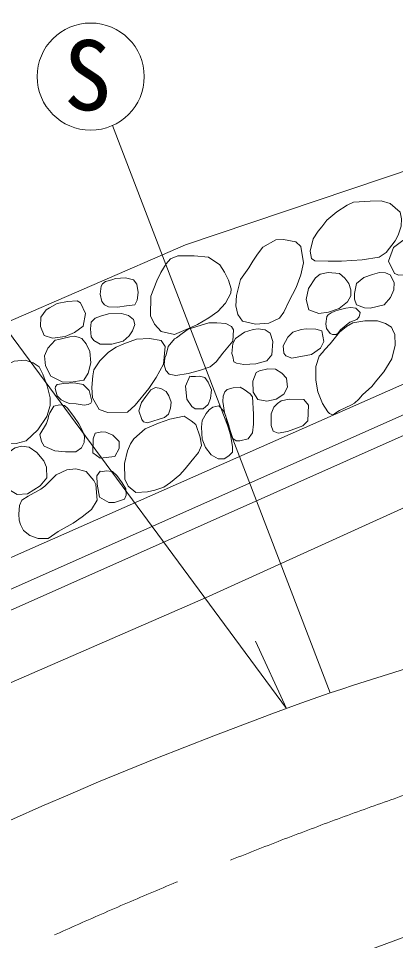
# Model space of a CAD drawing. Units: millimetres at full size, sheet at 1:1000; details may follow other scales. Extents: x 40000 to 680000, y 20000 to 380000.
# Drawn here: x 167524 to 177386, y 295558 to 319656 of the extents above; entities that cross this region are included whole.
import ezdxf
from ezdxf.enums import TextEntityAlignment as Align

# ---------------------------------------------------------------- set-up
doc = ezdxf.new("R2010")
doc.units = ezdxf.units.MM
doc.header["$LTSCALE"] = 1000
doc.linetypes.add('CHAIN', pattern=[18.5, 12, -1.5, 3.5, -1.5])
doc.layers.add('M-BMK', color=2, linetype='CHAIN', lineweight=13)
doc.layers.add('M-WORK', color=1, linetype='Continuous', lineweight=13)
doc.styles.add('ＭＳ ゴシック', font='')
doc.styles.get('ＭＳ ゴシック').set_extended_font_data('MS Gothic')

msp = doc.modelspace()

# ---------------------------------------------------------------- linework, layer by layer
at = {"layer": 'M-BMK'}
msp.add_arc((214875, 192869), 112821, 86.8648, 135.27853, dxfattribs=at)
at = {"layer": 'M-WORK'}
for p, q in [((171894, 313742), (200437, 323323)), ((120011, 284687), (194251, 317458)), ((122213, 284737), (195992, 317458)), ((122678, 284339), (197153, 317458)), ((162927, 317326), (174538, 301623)), ((169987, 316859), (175678, 302030)), ((172412, 304517), (198689, 316430)), ((164753, 310646), (171894, 313742)), ((122091, 282550), (172412, 304517)), ((174538, 301623), (173725, 303383))]:
    msp.add_line(p, q, dxfattribs=at)
for points in [[(175361, 314097), (175227, 313892), (175150, 313572), (175188, 313380), (175271, 313323), (175623, 313310), (175968, 313316), (176512, 313346), (176955, 313415), (177138, 313536), (177373, 313842), (177451, 313992), (177529, 314225), (177543, 314421), (177502, 314590), (177246, 314819), (177008, 314892), (176720, 314878), (176282, 314855), (176122, 314778), (175848, 314599), (175592, 314380), (175455, 314211)], [(173551, 313139), (173327, 312834), (173228, 312414), (173210, 312145), (173264, 311921), (173381, 311742), (173721, 311662), (174073, 311691), (174348, 311819), (174463, 311979), (174597, 312260), (174789, 312625), (174910, 312951), (174974, 313271), (174910, 313699), (174776, 313821), (174456, 313878), (174258, 313872), (173919, 313674), (173778, 313494), (173657, 313315)], [(177576, 313851), (177333, 313666), (177205, 313314), (177358, 312994), (177473, 312943), (177851, 312962), (178106, 313007), (178439, 313129), (178625, 313487), (178625, 313679), (178426, 313858), (178145, 313915), (177812, 313909)], [(171247, 313013), (171140, 312799), (170988, 312396), (170979, 311885), (171086, 311670), (171256, 311473), (171605, 311393), (171970, 311553), (172206, 311661), (172501, 311828), (172737, 312000), (172942, 312211), (173076, 312474), (173089, 312589), (173019, 312819), (172910, 313024), (172788, 313216), (172494, 313414), (172117, 313452), (171688, 313452), (171503, 313375), (171388, 313241)], [(169804, 312780), (169722, 312721), (169685, 312661), (169662, 312446), (169708, 312259), (169772, 312168), (169881, 312118), (170110, 312113), (170352, 312145), (170567, 312172), (170626, 312296), (170658, 312492), (170617, 312707), (170535, 312826), (170320, 312876), (170064, 312858), (169968, 312826)], [(175288, 312881), (175109, 312594), (175045, 312312), (175115, 312037), (175375, 311949), (175630, 311981), (175914, 312073), (176133, 312251), (176215, 312406), (176220, 312566), (176165, 312731), (176055, 312868), (175918, 312986), (175626, 313014), (175416, 312977)], [(176552, 312884), (176360, 312729), (176310, 312464), (176310, 312318), (176360, 312167), (176575, 312089), (176726, 312085), (177086, 312171), (177251, 312363), (177338, 312564), (177347, 312751), (177242, 312957), (177123, 313007), (176968, 313012), (176780, 312962)], [(168250, 312038), (168110, 311846), (168097, 311609), (168193, 311373), (168417, 311302), (168749, 311347), (168986, 311449), (169216, 311616), (169280, 311942), (169146, 312223), (169056, 312274), (168807, 312255), (168538, 312210), (168340, 312089)], [(175620, 311911), (175588, 311869), (175564, 311673), (175578, 311550), (175672, 311419), (175737, 311396), (175833, 311399), (175876, 311424), (175948, 311514), (176191, 311720), (176373, 311788), (176432, 311860), (176458, 311974), (176347, 312088), (176213, 312105), (176086, 312088), (175913, 312043), (175796, 312010), (175701, 311958)], [(169534, 311825), (169429, 311716), (169411, 311546), (169429, 311332), (169493, 311240), (169662, 311140), (169964, 311145), (170265, 311222), (170416, 311364), (170507, 311492), (170567, 311661), (170535, 311784), (170402, 311894), (170215, 311948), (169877, 311939), (169667, 311871)], [(171609, 311281), (171436, 311084), (171385, 310866), (171354, 310787), (171338, 310600), (171380, 310453), (171462, 310355), (171641, 310327), (171960, 310374), (172261, 310451), (172538, 310554), (172692, 310686), (172867, 310910), (173127, 311221), (173148, 311514), (173092, 311603), (172945, 311682), (172714, 311699), (172504, 311701), (171961, 311533), (171805, 311419), (171656, 311309)], [(175472, 310922), (175389, 310833), (175300, 310558), (175300, 310206), (175357, 309899), (175479, 309592), (175616, 309376), (175662, 309330), (175717, 309302), (175739, 309300), (175797, 309328), (175917, 309408), (176231, 309557), (176309, 309603), (176423, 309708), (176524, 309818), (176766, 310041), (176894, 310201), (177077, 310421), (177287, 310759), (177378, 311115), (177369, 311394), (177307, 311526), (177280, 311587), (177124, 311687), (176917, 311752), (176579, 311752), (176268, 311702), (176106, 311604), (175918, 311459), (175680, 311150), (175540, 311007)], [(168481, 311244), (168289, 311040), (168206, 310835), (168231, 310573), (168372, 310311), (168666, 310163), (168896, 310151), (169235, 310202), (169351, 310387), (169421, 310656), (169389, 310950), (169299, 311148), (169178, 311295), (169088, 311327), (168982, 311352), (168867, 311332), (168687, 311292), (168576, 311262)], [(173434, 311459), (173204, 311292), (173127, 311158), (173108, 310896), (173127, 310819), (173159, 310678), (173223, 310646), (173415, 310608), (173735, 310627), (174016, 310704), (174151, 310864), (174176, 311216), (174106, 311433), (173972, 311516), (173793, 311548), (173658, 311529)], [(174698, 311458), (174572, 311323), (174448, 311104), (174462, 310912), (174512, 310835), (174672, 310780), (175184, 310871), (175426, 311036), (175508, 311209), (175458, 311488), (175298, 311538), (175047, 311547), (174914, 311524)], [(169881, 310934), (169651, 310704), (169491, 310474), (169465, 310314), (169446, 310014), (169459, 309745), (169638, 309432), (169862, 309355), (170380, 309368), (170572, 309553), (170930, 309988), (171128, 310276), (171320, 310621), (171365, 311082), (171256, 311235), (170949, 311293), (170610, 311273), (170284, 311152), (170079, 311062)], [(166984, 310404), (166858, 310198), (166751, 309938), (166715, 309688), (166715, 309159), (166769, 308819), (166849, 308685), (167122, 308554), (167467, 308548), (167723, 308618), (168030, 308906), (168267, 309252), (168350, 309539), (168356, 309744), (168273, 310057), (168164, 310358), (168062, 310550), (167908, 310652), (167697, 310729), (167416, 310703), (167231, 310607), (167064, 310473)], [(173826, 310443), (173743, 310404), (173653, 310174), (173660, 309893), (173788, 309694), (174018, 309650), (174267, 309707), (174466, 309841), (174561, 310021), (174530, 310257), (174414, 310385), (174242, 310487), (174043, 310500)], [(172003, 310305), (171894, 310049), (171926, 309710), (172058, 309518), (172149, 309456), (172355, 309453), (172488, 309567), (172550, 309727), (172570, 309946), (172488, 310151), (172400, 310272), (172257, 310304), (172152, 310301), (172028, 310301)], [(168540, 310085), (168708, 310117), (168981, 310129), (169214, 310092), (169373, 309933), (169442, 309658), (169414, 309605), (169345, 309565), (169244, 309551), (169037, 309581), (168855, 309593), (168743, 309632), (168638, 309691), (168540, 309789), (168480, 309982), (168492, 310038)], [(171104, 310010), (170989, 309947), (170855, 309780), (170746, 309620), (170669, 309403), (170752, 309179), (170797, 309111), (170902, 309088), (171345, 309225), (171450, 309316), (171496, 309471), (171514, 309627), (171459, 309791), (171391, 309905), (171249, 309988)], [(172925, 309898), (172879, 309788), (172866, 309642), (172911, 309360), (173014, 309040), (173061, 308889), (173129, 308677), (173217, 308621), (173317, 308616), (173530, 308666), (173644, 308826), (173667, 309050), (173675, 309312), (173647, 309766), (173585, 309848), (173426, 309962), (173318, 310017), (173138, 310004), (172982, 309955)], [(174295, 309597), (174199, 309501), (174130, 309327), (174130, 309021), (174189, 308870), (174317, 308820), (174559, 308861), (174957, 309012), (175094, 309140), (175112, 309546), (174984, 309693), (174605, 309702), (174390, 309661)], [(168255, 309069), (168085, 308782), (168124, 308596), (168196, 308478), (168473, 308358), (168754, 308328), (169028, 308332), (169171, 308436), (169243, 308576), (169250, 308733), (169207, 308860), (169103, 309063), (168969, 309249), (168803, 309474), (168728, 309539), (168594, 309562), (168447, 309519), (168349, 309350), (168310, 309258), (168297, 309203)], [(172434, 309335), (172332, 309149), (172313, 308970), (172326, 308663), (172415, 308446), (172562, 308247), (172748, 308151), (172901, 308151), (173023, 308222), (173119, 308324), (173125, 308471), (173068, 308778), (173004, 308976), (172946, 309258), (172882, 309405), (172761, 309533), (172607, 309501), (172511, 309424)], [(170458, 308535), (170380, 308357), (170293, 308023), (170307, 307612), (170394, 307434), (170590, 307270), (170896, 307283), (171088, 307324), (171330, 307402), (171499, 307530), (171741, 307731), (171883, 307882), (172029, 308069), (172235, 308311), (172308, 308498), (172280, 308713), (172166, 309042), (172038, 309143), (171860, 309266), (171485, 309184), (171184, 309079), (170841, 308932), (170540, 308667)], [(169529, 308816), (169476, 308669), (169467, 308303), (169659, 308166), (170048, 308206), (170155, 308418), (170158, 308597), (169992, 308767), (169806, 308845), (169708, 308852)], [(167319, 308348), (167191, 308115), (167150, 307796), (167205, 307489), (167273, 307343), (167488, 307211), (167762, 307229), (168091, 307439), (168269, 307649), (168260, 307933), (168191, 308097), (168004, 308312), (167808, 308449), (167607, 308476), (167442, 308435), (167396, 308412)], [(167615, 307064), (167551, 306929), (167538, 306705), (167544, 306546), (167576, 306430), (167653, 306271), (167819, 306143), (168037, 306066), (168305, 306066), (168561, 306245), (168951, 306469), (169194, 306635), (169437, 306827), (169584, 307064), (169552, 307473), (169495, 307582), (169297, 307818), (169022, 307882), (168785, 307863), (168510, 307729), (168408, 307626), (168216, 307435), (168113, 307358), (167774, 307172)], [(169662, 307824), (169570, 307701), (169579, 307486), (169643, 307148), (169886, 307002), (170036, 307002), (170297, 307093), (170342, 307198), (170329, 307363), (170233, 307518), (170100, 307710), (169986, 307819), (169822, 307833), (169730, 307815)]]:
    msp.add_lwpolyline(points, close=True, dxfattribs=at)
msp.add_circle((169414, 318136), 1400, dxfattribs=at)
for centre, radius, start, end in [((226328, 147919), 162221, 100.95623, 108.19352), ((216389, 189727), 112799, 85.63324, 113.29956), ((212356, 197563), 110719, 109.34593, 136.13256), ((209491, 202034), 96882, 104.20556, 125.34427)]:
    msp.add_arc(centre, radius, start, end, dxfattribs=at)

# ---------------------------------------------------------------- texts
at = {"layer": 'M-WORK', "style": 'ＭＳ ゴシック'}
msp.add_text('S', height=1833, dxfattribs=at).set_placement((169331, 318173), align=Align.MIDDLE_CENTER)

doc.saveas('drawing.dxf')
